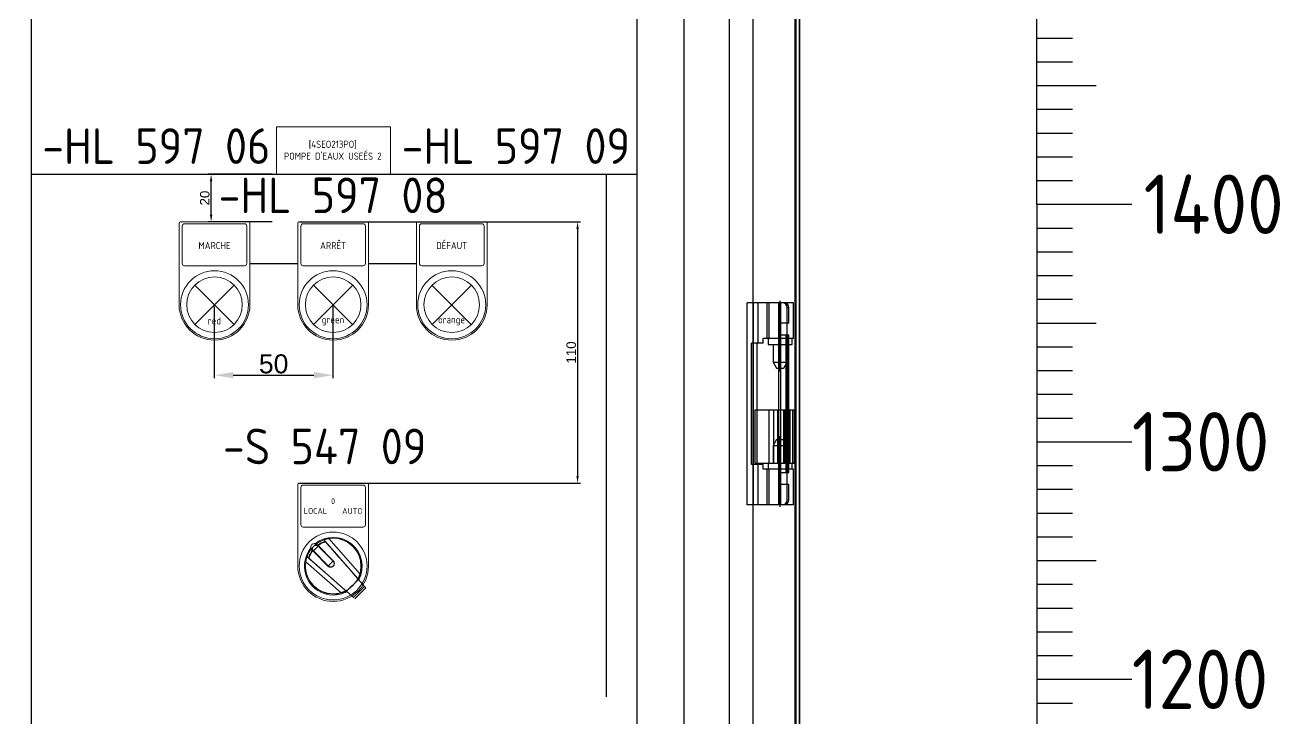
# Model space of a CAD drawing. Header units: millimetres. Extents: x 0 to 69574, y -5 to 41746.
# Drawn here: x 35236 to 35765, y 11951 to 12242 of the extents above; entities that cross this region are included whole.
import ezdxf
from ezdxf.enums import TextEntityAlignment as Align

# ---------------------------------------------------------------- set-up
doc = ezdxf.new("R2010")
doc.units = ezdxf.units.MM
doc.set_wipeout_variables(frame=1)
doc.layers.add('! NO PLOT !', color=7, linetype='Continuous', true_color=0xff75dd, plot=False)
doc.layers.add('000-PI-Oprema', color=30, linetype='Continuous', lineweight=5)
for name, color, linetype in [('000-PI-ORMAR', 2, 'Continuous'), ('000-PI_TEXT', 7, 'Continuous'), ('002-PI-Kabelska kanalica', 150, 'Continuous')]:
    doc.layers.add(name, color=color, linetype=linetype)
doc.styles.add('PI0', font='isocpeur.ttf', dxfattribs={"width": 0.9})
doc.styles.get("Standard").update_dxf_attribs({"font": 'arial.ttf'})
doc.dimstyles.new('ISO-25', dxfattribs={"dimtxt": 4, "dimasz": 3, "dimexe": 1.25, "dimexo": 0.625, "dimtad": 1, "dimtxsty": 'Standard', "dimcen": 3, "dimadec": 0, "dimazin": 0, "dimtfac": 1, "dimtmove": 0, "dimatfit": 3, "dimfxl": 1, "dimarcsym": 0})
doc.dimstyles.new('ISO-25-lb', dxfattribs={"dimtxt": 8, "dimasz": 8, "dimexe": 1.25, "dimexo": 0.625, "dimtad": 1, "dimtxsty": 'Standard', "dimcen": 5, "dimadec": 0, "dimazin": 0, "dimtfac": 1, "dimtmove": 0, "dimatfit": 3, "dimfxl": 1, "dimarcsym": 0})

# ---------------------------------------------------------------- blocks, each defined once
blk = doc.blocks.new('*D1201')
at = {"layer": '! NO PLOT !', "color": 0, "lineweight": -2, "ltscale": 0.25, "transparency": 16777216}
for p, q in [((35352.12, 12159.51), (35470.41, 12159.51)), ((35469.16, 12156.51), (35469.16, 12052.51)), ((35351.67, 12049.51), (35470.41, 12049.51))]:
    blk.add_line(p, q, dxfattribs=at)
at = {"layer": '! NO PLOT !', "color": 0, "ltscale": 0.25, "transparency": 16777216}
for points in [[(35468.66, 12156.51), (35469.66, 12156.51), (35469.16, 12159.51)], [(35468.66, 12052.51), (35469.66, 12052.51), (35469.16, 12049.51)]]:
    blk.add_solid(points, dxfattribs=at)
at = {"layer": 'Defpoints', "color": 0, "ltscale": 0.25, "transparency": 16777216}
for p in [(35351.5, 12159.51), (35351.04, 12049.51), (35469.16, 12049.51)]:
    blk.add_point(p, dxfattribs=at)
at = {"layer": '! NO PLOT !', "color": 0, "ltscale": 0.25, "transparency": 16777216, "insert": (35466.49, 12104.51), "char_height": 4, "attachment_point": 5, "rotation": 90}
blk.add_mtext('110', dxfattribs=at)
blk = doc.blocks.new('*D1202')
at = {"layer": '! NO PLOT !', "color": 0, "lineweight": -2, "ltscale": 0.25, "transparency": 16777216}
for p, q in [((35340.56, 12179.51), (35313.59, 12179.51)), ((35314.84, 12162.51), (35314.84, 12176.51)), ((35340.56, 12159.51), (35313.59, 12159.51))]:
    blk.add_line(p, q, dxfattribs=at)
at = {"layer": '! NO PLOT !', "color": 0, "ltscale": 0.25, "transparency": 16777216}
for points in [[(35314.34, 12176.51), (35315.34, 12176.51), (35314.84, 12179.51)], [(35314.34, 12162.51), (35315.34, 12162.51), (35314.84, 12159.51)]]:
    blk.add_solid(points, dxfattribs=at)
at = {"layer": 'Defpoints', "color": 0, "ltscale": 0.25, "transparency": 16777216}
for p in [(35314.84, 12179.51), (35341.19, 12179.51), (35341.19, 12159.51)]:
    blk.add_point(p, dxfattribs=at)
at = {"layer": '! NO PLOT !', "color": 0, "ltscale": 0.25, "transparency": 16777216, "insert": (35312.17, 12169.51), "char_height": 4, "attachment_point": 5, "rotation": 90}
blk.add_mtext('20', dxfattribs=at)
blk = doc.blocks.new('*D1203')
at = {"layer": '! NO PLOT !', "color": 0, "linetype": 'Continuous', "lineweight": -2, "ltscale": 0.25, "transparency": 16777216}
for p, q in [((35316.16, 12123.83), (35316.16, 12093.7)), ((35366.16, 12123.93), (35366.16, 12093.7)), ((35324.16, 12094.95), (35358.16, 12094.95))]:
    blk.add_line(p, q, dxfattribs=at)
at = {"layer": '! NO PLOT !', "color": 0, "ltscale": 0.25, "transparency": 16777216}
for points in [[(35324.16, 12096.28), (35324.16, 12093.61), (35316.16, 12094.95)], [(35358.16, 12096.28), (35358.16, 12093.61), (35366.16, 12094.95)]]:
    blk.add_solid(points, dxfattribs=at)
at = {"layer": 'Defpoints', "color": 0, "ltscale": 0.25, "transparency": 16777216}
for p in [(35316.16, 12124.46), (35366.16, 12124.56), (35366.16, 12094.95)]:
    blk.add_point(p, dxfattribs=at)
at = {"layer": '! NO PLOT !', "color": 0, "ltscale": 0.25, "transparency": 16777216, "insert": (35341.16, 12099.66), "char_height": 8, "attachment_point": 5}
blk.add_mtext('50', dxfattribs=at)
blk = doc.blocks.new('podloska')
at = {"layer": '000-PI-Oprema'}
for p, q in [((43278.7, 39063.45), (43278.7, 39097.85)), ((43279.2, 39098.35), (43308, 39098.35)), ((43280, 39080.85), (43280, 39096.55)), ((43281, 39097.55), (43306.2, 39097.55)), ((43307.2, 39080.85), (43307.2, 39096.55)), ((43308.5, 39063.45), (43308.5, 39097.85)), ((43281, 39079.85), (43306.2, 39079.85))]:
    blk.add_line(p, q, dxfattribs=at)
blk.add_circle((43293.6, 39063.45), 14.3, dxfattribs=at)
at = {"layer": '000-PI-Oprema', "ltscale": 0.25}
blk.add_circle((43293.6, 39063.45), 11.7, dxfattribs=at)
at = {"layer": '000-PI-Oprema'}
for centre, radius, start, end in [((43279.2, 39097.85), 0.5, 90, 179.9998), ((43281, 39096.55), 1, 90, 180.0001), ((43306.2, 39096.55), 1, 359.9999, 90), ((43308, 39097.85), 0.5, 0.0002, 90), ((43281, 39080.85), 1, 180, 270), ((43306.2, 39080.85), 1, 270, 0), ((43293.6, 39063.45), 14.9, 180, 0)]:
    blk.add_arc(centre, radius, start, end, dxfattribs=at)
blk = doc.blocks.new('*U1219')
at = {"layer": '002-PI-Kabelska kanalica'}
for p, q in [((-20, 369), (20, 369)), ((-20, -100), (-20, 369)), ((20, -100), (20, 369)), ((-20, -100), (20, -100))]:
    blk.add_line(p, q, dxfattribs=at)
blk = doc.blocks.new('skala_2300')
for p, q in [((0, 1400), (0, 2300)), ((0, 1470), (15, 1470)), ((0, 1460), (15, 1460)), ((0, 1450), (25, 1450)), ((0, 1440), (15, 1440)), ((0, 1430), (15, 1430)), ((0, 1420), (15, 1420)), ((0, 1410), (15, 1410)), ((0, 1400), (40, 1400)), ((0, 1400), (0, 540)), ((0, 1400), (40, 1400)), ((0, 1390), (15, 1390)), ((0, 1380), (15, 1380)), ((0, 1370), (15, 1370)), ((0, 1360), (15, 1360)), ((0, 1350), (25, 1350)), ((0, 1340), (15, 1340)), ((0, 1330), (15, 1330)), ((0, 1320), (15, 1320)), ((0, 1310), (15, 1310)), ((0, 1300), (40, 1300)), ((0, 1290), (15, 1290)), ((0, 1280), (15, 1280)), ((0, 1270), (15, 1270)), ((0, 1260), (15, 1260)), ((0, 1250), (25, 1250)), ((0, 1240), (15, 1240)), ((0, 1230), (15, 1230)), ((0, 1220), (15, 1220)), ((0, 1210), (15, 1210)), ((0, 1200), (40, 1200)), ((0, 1200), (40, 1200)), ((0, 1200), (40, 1200)), ((0, 1190), (15, 1190))]:
    blk.add_line(p, q)
at = {"style": 'PI0', "width": 0.9}
for s, p in [('1400', (44.97, 1400)), ('1300', (40, 1300)), ('1200', (40, 1200))]:
    blk.add_text(s, height=25, dxfattribs=at).set_placement(p, align=Align.MIDDLE_LEFT)

msp = doc.modelspace()

# ---------------------------------------------------------------- block references
msp.add_blockref('skala_2300', (35662.568, 10766.904))
at = {"rotation": 270}
for p in [(34910.071, 12219.404), (34910.071, 12009.404)]:
    msp.add_blockref('*U1219', p, dxfattribs=at)

# ---------------------------------------------------------------- next in the draw order: wipeouts: each hides what was drawn before it
msp.add_wipeout([(35170.583, 12761.473), (35561.071, 12761.473), (35560.583, 10778.973), (35170.571, 10776.973)]).dxf.layer = '000-PI-ORMAR'

# ---------------------------------------------------------------- next in the draw order: linework, layer by layer
at = {"layer": '! NO PLOT !'}
for p, q in [((35543.095, 10788.404), (35543.095, 12749.904)), ((35533.095, 10803.404), (35533.095, 12734.904)), ((35514.095, 10849.154), (35514.095, 12689.154)), ((35239.095, 12684.154), (35239.095, 10854.154)), ((35494.095, 12684.154), (35494.095, 10854.154))]:
    msp.add_line(p, q, dxfattribs=at)
at = {"layer": '! NO PLOT !', "ltscale": 0.25}
for p, q in [((35493.904, 12179.505), (35238.904, 12179.505)), ((35481.231, 12179.505), (35481.231, 11959.505)), ((35481.231, 12179.505), (35481.231, 11959.505)), ((35481.231, 12179.505), (35481.231, 11959.505)), ((35351.314, 12141.755), (35331.164, 12141.755)), ((35401.264, 12141.755), (35381.114, 12141.755))]:
    msp.add_line(p, q, dxfattribs=at)
at = {"layer": '000-PI-Oprema'}
for p, q in [((35307.941, 12132.828), (35324.487, 12116.282)), ((35324.587, 12132.828), (35308.041, 12116.282)), ((35357.891, 12132.828), (35374.437, 12116.282)), ((35374.537, 12132.828), (35357.991, 12116.282)), ((35407.841, 12132.828), (35424.387, 12116.282)), ((35424.487, 12132.828), (35407.941, 12116.282)), ((35359.104, 12023.838), (35359.1, 12023.842)), ((35359.116, 12023.826), (35359.104, 12023.838)), ((35359.136, 12023.805), (35359.116, 12023.826)), ((35359.166, 12023.776), (35359.136, 12023.805)), ((35366.212, 12016.588), (35359.164, 12023.637)), ((35359.204, 12023.738), (35359.166, 12023.776)), ((35359.449, 12023.493), (35359.204, 12023.738)), ((35359.534, 12023.408), (35359.449, 12023.493)), ((35359.628, 12023.314), (35359.534, 12023.408)), ((35366.588, 12016.353), (35359.628, 12023.314)), ((35359.748, 12023.336), (35359.694, 12023.389)), ((35359.775, 12023.308), (35359.748, 12023.336)), ((35359.803, 12023.28), (35359.775, 12023.308)), ((35359.892, 12023.192), (35359.803, 12023.28)), ((35359.892, 12023.192), (35360.151, 12023.376)), ((35366.265, 12016.818), (35359.892, 12023.192)), ((35360.151, 12023.376), (35360.416, 12023.553)), ((35360.416, 12023.553), (35360.687, 12023.721)), ((35360.687, 12023.721), (35360.962, 12023.882)), ((35360.962, 12023.882), (35361.243, 12024.034)), ((35361.243, 12024.034), (35361.528, 12024.177)), ((35361.528, 12024.177), (35361.817, 12024.313)), ((35361.817, 12024.313), (35362.111, 12024.439)), ((35362.111, 12024.439), (35362.409, 12024.557)), ((35362.29, 12025.593), (35362.293, 12025.594)), ((35362.294, 12025.588), (35362.29, 12025.593)), ((35362.293, 12025.594), (35362.301, 12025.597)), ((35362.306, 12025.575), (35362.294, 12025.588)), ((35362.301, 12025.597), (35362.315, 12025.602)), ((35362.326, 12025.551), (35362.306, 12025.575)), ((35362.315, 12025.602), (35362.335, 12025.609)), ((35362.355, 12025.518), (35362.326, 12025.551)), ((35362.335, 12025.609), (35362.362, 12025.618)), ((35362.393, 12025.475), (35362.355, 12025.518)), ((35362.362, 12025.618), (35362.394, 12025.63)), ((35362.44, 12025.421), (35362.393, 12025.475)), ((35362.394, 12025.63), (35362.432, 12025.643)), ((35362.409, 12024.557), (35362.71, 12024.665)), ((35362.432, 12025.643), (35362.475, 12025.658)), ((35362.497, 12025.357), (35362.44, 12025.421)), ((35362.475, 12025.658), (35362.524, 12025.674)), ((35362.563, 12025.282), (35362.497, 12025.357)), ((35362.524, 12025.674), (35362.578, 12025.693)), ((35362.638, 12025.196), (35362.563, 12025.282)), ((35362.578, 12025.693), (35362.636, 12025.712)), ((35362.636, 12025.712), (35362.699, 12025.732)), ((35362.723, 12025.099), (35362.638, 12025.196)), ((35362.699, 12025.732), (35362.766, 12025.753)), ((35362.71, 12024.665), (35363.015, 12024.765)), ((35362.817, 12024.992), (35362.723, 12025.099)), ((35362.766, 12025.753), (35362.835, 12025.775)), ((35362.831, 12024.974), (35362.803, 12025.006)), ((35376.556, 12009.336), (35362.817, 12024.992)), ((35362.86, 12024.941), (35362.831, 12024.974)), ((35362.835, 12025.775), (35362.908, 12025.797)), ((35362.889, 12024.908), (35362.86, 12024.941)), ((35362.92, 12024.873), (35362.889, 12024.908)), ((35362.908, 12025.797), (35362.985, 12025.82)), ((35362.951, 12024.838), (35362.92, 12024.873)), ((35362.982, 12024.802), (35362.951, 12024.838)), ((35363.015, 12024.765), (35362.982, 12024.802)), ((35362.985, 12025.82), (35363.066, 12025.843)), ((35363.745, 12023.933), (35363.015, 12024.765)), ((35363.066, 12025.843), (35363.151, 12025.867)), ((35363.151, 12025.867), (35363.24, 12025.891)), ((35363.24, 12025.891), (35363.333, 12025.915)), ((35363.333, 12025.915), (35363.428, 12025.94)), ((35363.428, 12025.94), (35363.526, 12025.964)), ((35363.526, 12025.964), (35363.627, 12025.987)), ((35363.627, 12025.987), (35363.729, 12026.011)), ((35363.729, 12026.011), (35363.833, 12026.033)), ((35364.475, 12023.101), (35363.745, 12023.933)), ((35363.833, 12026.033), (35363.938, 12026.055)), ((35363.938, 12026.055), (35364.043, 12026.076)), ((35364.043, 12026.076), (35364.149, 12026.096)), ((35364.149, 12026.096), (35364.254, 12026.115)), ((35364.254, 12026.115), (35364.359, 12026.133)), ((35364.359, 12026.133), (35364.462, 12026.149)), ((35377.554, 12011.231), (35364.462, 12026.149)), ((35365.205, 12022.269), (35364.475, 12023.101)), ((35365.935, 12021.437), (35365.205, 12022.269)), ((35354.765, 12016.883), (35354.787, 12016.988)), ((35354.787, 12016.988), (35354.81, 12017.091)), ((35354.81, 12017.091), (35354.833, 12017.194)), ((35354.833, 12017.194), (35354.857, 12017.294)), ((35354.857, 12017.294), (35354.881, 12017.392)), ((35354.881, 12017.392), (35354.905, 12017.488)), ((35354.905, 12017.488), (35354.929, 12017.58)), ((35354.929, 12017.58), (35354.954, 12017.669)), ((35354.954, 12017.669), (35354.978, 12017.754)), ((35354.978, 12017.754), (35355.001, 12017.836)), ((35355.001, 12017.836), (35355.024, 12017.913)), ((35355.024, 12017.913), (35355.046, 12017.985)), ((35355.046, 12017.985), (35355.067, 12018.055)), ((35355.067, 12018.055), (35355.088, 12018.121)), ((35355.088, 12018.121), (35355.109, 12018.184)), ((35355.109, 12018.184), (35355.128, 12018.243)), ((35355.128, 12018.243), (35355.146, 12018.297)), ((35355.146, 12018.297), (35355.163, 12018.345)), ((35355.163, 12018.345), (35355.178, 12018.389)), ((35355.178, 12018.389), (35355.191, 12018.427)), ((35355.191, 12018.427), (35355.202, 12018.459)), ((35355.202, 12018.459), (35355.211, 12018.485)), ((35355.211, 12018.485), (35355.219, 12018.505)), ((35355.219, 12018.505), (35355.224, 12018.519)), ((35355.224, 12018.519), (35355.227, 12018.528)), ((35355.227, 12018.528), (35355.228, 12018.531)), ((35355.232, 12018.527), (35355.228, 12018.531)), ((35355.246, 12018.515), (35355.232, 12018.527)), ((35355.269, 12018.494), (35355.246, 12018.515)), ((35355.302, 12018.465), (35355.269, 12018.494)), ((35355.345, 12018.427), (35355.302, 12018.465)), ((35355.399, 12018.38), (35355.345, 12018.427)), ((35355.464, 12018.324), (35355.399, 12018.38)), ((35355.539, 12018.258), (35355.464, 12018.324)), ((35355.625, 12018.182), (35355.539, 12018.258)), ((35355.721, 12018.098), (35355.625, 12018.182)), ((35355.829, 12018.003), (35355.721, 12018.098)), ((35355.846, 12017.989), (35355.814, 12018.017)), ((35371.484, 12004.264), (35355.829, 12018.003)), ((35355.879, 12017.961), (35355.846, 12017.989)), ((35355.913, 12017.931), (35355.879, 12017.961)), ((35355.947, 12017.901), (35355.913, 12017.931)), ((35355.983, 12017.87), (35355.947, 12017.901)), ((35356.019, 12017.838), (35355.983, 12017.87)), ((35356.056, 12017.806), (35356.019, 12017.838)), ((35356.056, 12017.806), (35356.155, 12018.11)), ((35356.888, 12017.075), (35356.056, 12017.806)), ((35356.155, 12018.11), (35356.264, 12018.411)), ((35356.264, 12018.411), (35356.381, 12018.709)), ((35356.381, 12018.709), (35356.508, 12019.003)), ((35356.508, 12019.003), (35356.643, 12019.293)), ((35356.643, 12019.293), (35356.787, 12019.578)), ((35356.787, 12019.578), (35356.939, 12019.858)), ((35357.72, 12016.346), (35356.888, 12017.075)), ((35356.939, 12019.858), (35357.099, 12020.134)), ((35356.982, 12021.717), (35356.978, 12021.721)), ((35356.995, 12021.705), (35356.982, 12021.717)), ((35357.015, 12021.684), (35356.995, 12021.705)), ((35357.044, 12021.655), (35357.015, 12021.684)), ((35357.082, 12021.617), (35357.044, 12021.655)), ((35357.13, 12021.569), (35357.082, 12021.617)), ((35357.099, 12020.134), (35357.268, 12020.404)), ((35357.186, 12021.513), (35357.13, 12021.569)), ((35364.692, 12014.149), (35357.184, 12021.657)), ((35357.252, 12021.447), (35357.186, 12021.513)), ((35357.328, 12021.372), (35357.252, 12021.447)), ((35357.268, 12020.404), (35357.444, 12020.669)), ((35357.412, 12021.287), (35357.328, 12021.372)), ((35357.507, 12021.193), (35357.412, 12021.287)), ((35357.512, 12021.045), (35357.432, 12021.126)), ((35357.444, 12020.669), (35357.629, 12020.929)), ((35364.467, 12014.232), (35357.507, 12021.193)), ((35357.541, 12021.017), (35357.512, 12021.045)), ((35357.629, 12020.929), (35357.541, 12021.017)), ((35364.003, 12014.555), (35357.629, 12020.929)), ((35366.664, 12020.606), (35365.935, 12021.437)), ((35367.394, 12019.775), (35366.664, 12020.606)), ((35368.123, 12018.943), (35367.394, 12019.775)), ((35368.853, 12018.112), (35368.123, 12018.943)), ((35370.311, 12016.45), (35368.853, 12018.112)), ((35354.671, 12016.358), (35354.688, 12016.462)), ((35369.589, 12003.267), (35354.671, 12016.358)), ((35354.688, 12016.462), (35354.705, 12016.566)), ((35354.705, 12016.566), (35354.724, 12016.671)), ((35354.724, 12016.671), (35354.744, 12016.777)), ((35354.744, 12016.777), (35354.765, 12016.883)), ((35358.551, 12015.616), (35357.72, 12016.346)), ((35359.383, 12014.886), (35358.551, 12015.616)), ((35360.215, 12014.156), (35359.383, 12014.886)), ((35361.046, 12013.427), (35360.215, 12014.156)), ((35361.877, 12012.697), (35361.046, 12013.427)), ((35362.708, 12011.968), (35361.877, 12012.697)), ((35364.37, 12010.509), (35362.708, 12011.968)), ((35364.055, 12014.505), (35364.003, 12014.555)), ((35364.109, 12014.458), (35364.055, 12014.505)), ((35364.165, 12014.413), (35364.109, 12014.458)), ((35364.223, 12014.371), (35364.165, 12014.413)), ((35364.283, 12014.332), (35364.223, 12014.371)), ((35364.344, 12014.295), (35364.283, 12014.332)), ((35364.408, 12014.261), (35364.344, 12014.295)), ((35364.472, 12014.23), (35364.408, 12014.261)), ((35364.538, 12014.201), (35364.472, 12014.23)), ((35364.606, 12014.176), (35364.538, 12014.201)), ((35364.674, 12014.154), (35364.606, 12014.176)), ((35364.743, 12014.135), (35364.674, 12014.154)), ((35364.813, 12014.119), (35364.743, 12014.135)), ((35364.884, 12014.106), (35364.813, 12014.119)), ((35364.955, 12014.096), (35364.884, 12014.106)), ((35365.026, 12014.09), (35364.955, 12014.096)), ((35365.098, 12014.087), (35365.026, 12014.09)), ((35365.17, 12014.087), (35365.098, 12014.087)), ((35365.17, 12014.087), (35365.242, 12014.09)), ((35365.242, 12014.09), (35365.313, 12014.096)), ((35365.313, 12014.096), (35365.384, 12014.106)), ((35365.384, 12014.106), (35365.455, 12014.119)), ((35365.455, 12014.119), (35365.525, 12014.135)), ((35365.525, 12014.135), (35365.594, 12014.154)), ((35365.594, 12014.154), (35365.662, 12014.176)), ((35365.662, 12014.176), (35365.73, 12014.201)), ((35365.73, 12014.201), (35365.796, 12014.23)), ((35365.796, 12014.23), (35365.86, 12014.261)), ((35365.86, 12014.261), (35365.924, 12014.295)), ((35365.924, 12014.295), (35365.985, 12014.332)), ((35365.985, 12014.332), (35366.045, 12014.371)), ((35366.045, 12014.371), (35366.103, 12014.413)), ((35366.103, 12014.413), (35366.159, 12014.458)), ((35366.159, 12014.458), (35366.214, 12014.505)), ((35366.672, 12016.129), (35366.212, 12016.588)), ((35366.214, 12014.505), (35366.265, 12014.555)), ((35366.315, 12016.766), (35366.265, 12016.818)), ((35366.265, 12014.555), (35366.315, 12014.607)), ((35366.362, 12016.712), (35366.315, 12016.766)), ((35366.315, 12014.607), (35366.362, 12014.661)), ((35366.407, 12016.656), (35366.362, 12016.712)), ((35366.362, 12014.661), (35366.407, 12014.717)), ((35366.449, 12016.598), (35366.407, 12016.656)), ((35366.407, 12014.717), (35366.449, 12014.775)), ((35366.489, 12016.538), (35366.449, 12016.598)), ((35366.449, 12014.775), (35366.489, 12014.835)), ((35366.526, 12016.476), (35366.489, 12016.538)), ((35366.489, 12014.835), (35366.526, 12014.897)), ((35366.56, 12016.413), (35366.526, 12016.476)), ((35366.526, 12014.897), (35366.56, 12014.96)), ((35366.591, 12016.348), (35366.56, 12016.413)), ((35366.56, 12014.96), (35366.591, 12015.025)), ((35366.619, 12016.282), (35366.591, 12016.348)), ((35366.591, 12015.025), (35366.619, 12015.091)), ((35366.644, 12016.215), (35366.619, 12016.282)), ((35366.619, 12015.091), (35366.644, 12015.158)), ((35366.666, 12016.147), (35366.644, 12016.215)), ((35366.644, 12015.158), (35366.666, 12015.226)), ((35366.686, 12016.077), (35366.666, 12016.147)), ((35366.666, 12015.226), (35366.686, 12015.295)), ((35366.702, 12016.007), (35366.686, 12016.077)), ((35366.686, 12015.295), (35366.702, 12015.365)), ((35366.714, 12015.937), (35366.702, 12016.007)), ((35366.702, 12015.365), (35366.714, 12015.436)), ((35366.724, 12015.866), (35366.714, 12015.937)), ((35366.714, 12015.436), (35366.724, 12015.507)), ((35366.73, 12015.794), (35366.724, 12015.866)), ((35366.724, 12015.507), (35366.73, 12015.579)), ((35366.734, 12015.722), (35366.73, 12015.794)), ((35366.73, 12015.579), (35366.734, 12015.651)), ((35366.734, 12015.651), (35366.734, 12015.722)), ((35371.04, 12015.619), (35370.311, 12016.45)), ((35371.769, 12014.789), (35371.04, 12015.619)), ((35372.498, 12013.958), (35371.769, 12014.789)), ((35373.227, 12013.128), (35372.498, 12013.958)), ((35374.684, 12011.467), (35373.227, 12013.128)), ((35365.201, 12009.78), (35364.37, 12010.509)), ((35366.032, 12009.051), (35365.201, 12009.78)), ((35366.862, 12008.322), (35366.032, 12009.051)), ((35367.693, 12007.594), (35366.862, 12008.322)), ((35370.184, 12005.408), (35367.693, 12007.594)), ((35371.844, 12003.951), (35376.869, 12008.977)), ((35371.848, 12003.946), (35376.875, 12008.973)), ((35375.413, 12010.637), (35374.684, 12011.467)), ((35376.869, 12008.977), (35375.413, 12010.637)), ((35375.729, 12010.277), (35375.73, 12010.277)), ((35376.555, 12009.335), (35376.556, 12009.336)), ((35376.875, 12008.973), (35376.556, 12009.336)), ((35379.448, 12006.04), (35376.875, 12008.973)), ((35376.889, 12009.267), (35376.892, 12009.331)), ((35376.891, 12009.205), (35376.889, 12009.267)), ((35376.899, 12009.143), (35376.891, 12009.205)), ((35376.892, 12009.331), (35376.9, 12009.396)), ((35376.912, 12009.083), (35376.899, 12009.143)), ((35376.9, 12009.396), (35376.913, 12009.461)), ((35376.93, 12009.023), (35376.912, 12009.083)), ((35376.913, 12009.461), (35376.93, 12009.528)), ((35376.93, 12009.528), (35376.951, 12009.597)), ((35376.953, 12008.964), (35376.93, 12009.023)), ((35376.951, 12009.597), (35376.976, 12009.667)), ((35376.982, 12008.905), (35376.953, 12008.964)), ((35376.976, 12009.667), (35377.005, 12009.739)), ((35377.015, 12008.846), (35376.982, 12008.905)), ((35377.005, 12009.739), (35377.037, 12009.814)), ((35377.054, 12008.786), (35377.015, 12008.846)), ((35377.037, 12009.814), (35377.11, 12009.985)), ((35377.098, 12008.726), (35377.054, 12008.786)), ((35377.146, 12008.666), (35377.098, 12008.726)), ((35377.11, 12009.985), (35377.187, 12010.172)), ((35377.197, 12008.605), (35377.146, 12008.666)), ((35377.187, 12010.172), (35377.265, 12010.372)), ((35377.265, 12010.372), (35377.343, 12010.582)), ((35377.343, 12010.582), (35377.418, 12010.798)), ((35377.418, 12010.798), (35377.488, 12011.016)), ((35377.488, 12011.016), (35377.554, 12011.231)), ((35369.589, 12003.267), (35369.726, 12003.308)), ((35369.726, 12003.308), (35369.864, 12003.351)), ((35369.864, 12003.351), (35370.003, 12003.396)), ((35370.003, 12003.396), (35370.141, 12003.443)), ((35370.141, 12003.443), (35370.277, 12003.492)), ((35371.844, 12003.951), (35370.184, 12005.408)), ((35370.277, 12003.492), (35370.411, 12003.541)), ((35370.411, 12003.541), (35370.541, 12003.591)), ((35370.541, 12003.591), (35370.666, 12003.64)), ((35370.543, 12005.091), (35370.544, 12005.092)), ((35370.666, 12003.64), (35370.786, 12003.689)), ((35370.786, 12003.689), (35370.9, 12003.737)), ((35370.9, 12003.737), (35371.006, 12003.783)), ((35371.006, 12003.783), (35371.08, 12003.815)), ((35371.08, 12003.815), (35371.153, 12003.844)), ((35371.153, 12003.844), (35371.224, 12003.869)), ((35371.224, 12003.869), (35371.293, 12003.891)), ((35371.293, 12003.891), (35371.36, 12003.908)), ((35371.36, 12003.908), (35371.426, 12003.921)), ((35371.426, 12003.921), (35371.49, 12003.928)), ((35371.484, 12004.264), (35371.485, 12004.265)), ((35371.848, 12003.946), (35371.484, 12004.264)), ((35371.49, 12003.928), (35371.553, 12003.931)), ((35371.615, 12003.929), (35371.553, 12003.931)), ((35371.677, 12003.922), (35371.615, 12003.929)), ((35371.738, 12003.909), (35371.677, 12003.922)), ((35371.798, 12003.89), (35371.738, 12003.909)), ((35371.857, 12003.867), (35371.798, 12003.89)), ((35374.78, 12001.372), (35371.848, 12003.946)), ((35371.916, 12003.838), (35371.857, 12003.867)), ((35371.975, 12003.805), (35371.916, 12003.838)), ((35372.034, 12003.766), (35371.975, 12003.805)), ((35372.094, 12003.723), (35372.034, 12003.766)), ((35372.155, 12003.675), (35372.094, 12003.723)), ((35372.215, 12003.623), (35372.155, 12003.675)), ((35374.78, 12001.372), (35379.448, 12006.04)), ((35375.403, 12000.826), (35379.995, 12005.418)), ((35379.995, 12005.418), (35379.448, 12006.04))]:
    msp.add_line(p, q, dxfattribs=at)
msp.add_lwpolyline([(35342.404, 12199.505), (35390.404, 12199.505), (35390.404, 12179.505), (35342.404, 12179.505)], close=True, dxfattribs=at)
for points in [[(35358.686, 12023.95), (35358.437, 12024.013), (35358.178, 12024.026), (35357.917, 12023.988), (35357.665, 12023.902), (35357.431, 12023.77), (35357.224, 12023.597), (35357.051, 12023.389), (35356.918, 12023.155), (35356.832, 12022.903), (35356.794, 12022.642), (35356.807, 12022.383), (35356.87, 12022.135)], [(35359.93, 12022.871), (35359.718, 12023.044), (35359.477, 12023.173), (35359.215, 12023.252), (35358.942, 12023.279), (35358.669, 12023.251), (35358.407, 12023.171), (35358.165, 12023.042), (35357.953, 12022.868), (35357.779, 12022.656), (35357.649, 12022.414), (35357.569, 12022.151), (35357.542, 12021.879), (35357.568, 12021.606), (35357.647, 12021.344), (35357.776, 12021.102), (35357.95, 12020.891)], [(35359.93, 12022.871), (35359.899, 12022.863), (35359.832, 12022.818), (35359.73, 12022.736), (35359.598, 12022.622), (35359.441, 12022.479), (35359.264, 12022.314), (35359.075, 12022.131), (35358.881, 12021.939), (35358.689, 12021.745), (35358.507, 12021.556), (35358.341, 12021.379), (35358.198, 12021.222), (35358.084, 12021.09), (35358.003, 12020.989), (35357.957, 12020.921), (35357.95, 12020.891)], [(35359.164, 12023.637), (35358.941, 12023.818), (35358.686, 12023.95)], [(35356.87, 12022.135), (35357.002, 12021.88), (35357.184, 12021.657)], [(35366.212, 12016.588), (35366.181, 12016.581), (35366.114, 12016.536), (35366.012, 12016.454), (35365.88, 12016.34), (35365.723, 12016.197), (35365.547, 12016.032), (35365.358, 12015.849), (35365.163, 12015.657), (35364.971, 12015.463), (35364.789, 12015.274), (35364.623, 12015.097), (35364.48, 12014.94), (35364.366, 12014.808), (35364.285, 12014.706), (35364.24, 12014.639), (35364.232, 12014.609)], [(35364.232, 12014.609), (35364.444, 12014.435), (35364.686, 12014.306), (35364.948, 12014.226), (35365.221, 12014.2), (35365.494, 12014.227), (35365.756, 12014.307), (35365.998, 12014.436), (35366.21, 12014.61), (35366.384, 12014.822), (35366.514, 12015.064), (35366.594, 12015.327), (35366.621, 12015.6), (35366.594, 12015.873), (35366.515, 12016.135), (35366.386, 12016.377), (35366.212, 12016.588)]]:
    msp.add_lwpolyline(points, dxfattribs=at)
for centre, radius, start, end in [((35366.28, 12014.541), 12.15, 332.06339, 129.08147), ((35366.28, 12014.541), 11.75, 109.84984, 128.23046), ((35366.28, 12014.541), 11.01, 126.64371, 127.16937), ((35366.265, 12014.555), 11.01, 108.33018, 126.64371), ((35366.28, 12014.541), 11.01, 108.33018, 108.33753), ((35366.28, 12014.541), 11.75, 343.63927, 98.89794), ((35366.28, 12014.541), 12.15, 140.91853, 270), ((35366.28, 12014.541), 11.75, 142.33437, 160.15016), ((35366.265, 12014.555), 11.01, 143.35629, 161.66982), ((35366.28, 12014.541), 11.01, 161.66247, 161.66982), ((35366.28, 12014.541), 11.75, 141.76954, 142.33437), ((35366.28, 12014.541), 11.01, 142.83063, 143.35629), ((35366.28, 12014.541), 11.75, 171.10206, 286.36073), ((35366.28, 12014.541), 12.15, 270, 297.93658)]:
    msp.add_arc(centre, radius, start, end, dxfattribs=at)
at = {"layer": '000-PI-ORMAR'}
for p, q in [((35560.595, 12759.404), (35560.595, 10778.904)), ((35561.083, 12761.404), (35561.083, 10776.904)), ((35562.583, 12761.404), (35562.583, 10776.904)), ((35562.595, 10776.904), (35562.595, 12761.404)), ((35562.595, 10776.904), (35562.595, 12761.404)), ((35540.595, 12040.404), (35540.595, 12125.404)), ((35560.038, 12125.404), (35540.595, 12125.404)), ((35543.078, 12108.404), (35543.078, 12125.404)), ((35543.283, 12040.404), (35543.283, 12125.404)), ((35545.176, 12108.404), (35545.176, 12125.404)), ((35548.938, 12125.404), (35548.938, 12110.404)), ((35549.851, 12110.404), (35549.851, 12125.404)), ((35553.959, 12040.404), (35553.959, 12125.404)), ((35554.488, 12096.554), (35554.488, 12126.254)), ((35554.488, 12110.404), (35554.488, 12125.404)), ((35554.706, 12040.404), (35554.706, 12125.404)), ((35557.466, 12123.404), (35558.113, 12123.404)), ((35557.466, 12042.404), (35557.466, 12123.404)), ((35558.113, 12116.904), (35558.113, 12123.404)), ((35560.038, 12110.404), (35560.038, 12125.404)), ((35558.113, 12116.904), (35553.959, 12116.904)), ((35557.47, 12048.904), (35557.47, 12116.904)), ((35542.35, 12057.404), (35542.35, 12108.404)), ((35547.274, 12108.404), (35542.35, 12108.404)), ((35544.812, 12057.404), (35544.812, 12108.404)), ((35560.038, 12110.404), (35547.274, 12110.404)), ((35547.274, 12108.404), (35547.274, 12110.404)), ((35549.388, 12110.404), (35549.388, 12107.904)), ((35549.388, 12107.904), (35559.588, 12107.904)), ((35551.538, 12107.904), (35551.538, 12100.415)), ((35553.959, 12111.904), (35558.194, 12111.904)), ((35557.041, 12053.904), (35557.041, 12111.904)), ((35557.438, 12100.415), (35557.438, 12107.904)), ((35557.76, 12053.904), (35557.76, 12111.904)), ((35558.194, 12053.904), (35558.194, 12111.904)), ((35559.588, 12107.904), (35559.588, 12110.404)), ((35551.538, 12100.415), (35552.988, 12097.904)), ((35551.538, 12100.415), (35557.438, 12100.415)), ((35552.988, 12097.904), (35555.988, 12097.904)), ((35555.988, 12097.904), (35557.438, 12100.415)), ((35543.795, 12080.404), (35560.595, 12080.404)), ((35543.795, 12080.404), (35543.795, 12057.904)), ((35549.745, 12080.404), (35549.745, 12057.904)), ((35551.745, 12080.404), (35551.745, 12057.904)), ((35553.416, 12080.404), (35553.416, 12057.904)), ((35553.774, 12080.404), (35553.774, 12057.904)), ((35555.916, 12080.404), (35555.916, 12057.904)), ((35556.273, 12080.404), (35556.273, 12057.904)), ((35556.634, 12080.404), (35556.634, 12057.904)), ((35557.758, 12080.404), (35557.758, 12057.904)), ((35558.513, 12080.404), (35558.513, 12057.904)), ((35558.634, 12057.904), (35558.634, 12080.404)), ((35559.637, 12080.404), (35559.637, 12057.904)), ((35560.393, 12080.404), (35560.393, 12057.904)), ((35552.988, 12067.904), (35551.538, 12065.392)), ((35551.538, 12065.392), (35557.438, 12065.392)), ((35551.538, 12065.392), (35551.538, 12057.904)), ((35552.988, 12067.904), (35555.988, 12067.904)), ((35554.488, 12039.554), (35554.488, 12069.254)), ((35557.438, 12065.392), (35555.988, 12067.904)), ((35557.438, 12057.904), (35557.438, 12065.392)), ((35547.274, 12057.404), (35542.35, 12057.404)), ((35543.078, 12040.404), (35543.078, 12057.404)), ((35543.795, 12057.904), (35560.595, 12057.904)), ((35545.176, 12040.404), (35545.176, 12057.404)), ((35547.274, 12055.404), (35547.274, 12057.404)), ((35560.038, 12055.404), (35547.274, 12055.404)), ((35548.938, 12055.404), (35548.938, 12040.404)), ((35549.388, 12057.904), (35549.388, 12055.404)), ((35549.851, 12040.404), (35549.851, 12055.404)), ((35554.488, 12040.404), (35554.488, 12055.404)), ((35559.588, 12055.404), (35559.588, 12057.904)), ((35560.038, 12040.404), (35560.038, 12055.404)), ((35553.959, 12053.904), (35558.194, 12053.904)), ((35558.113, 12048.904), (35553.959, 12048.904)), ((35558.113, 12042.404), (35558.113, 12048.904)), ((35560.038, 12040.404), (35540.595, 12040.404)), ((35557.466, 12042.404), (35558.113, 12042.404))]:
    msp.add_line(p, q, dxfattribs=at)
for centre, start_param, end_param in [((35555.534, 12123.404), 4.712389, 6.2831853), ((35556.181, 12123.404), 4.712389, 6.2831853), ((35555.534, 12042.404), 3.1415927, 4.712389), ((35556.181, 12042.404), 3.1415927, 4.712389)]:
    msp.add_ellipse(centre, major_axis=(0, 2), ratio=0.9659258, start_param=start_param, end_param=end_param, dxfattribs=at)

# ---------------------------------------------------------------- next in the draw order: block references
at = {"layer": '000-PI-Oprema'}
for p in [(-7977.332, -26938.845), (-7927.382, -26938.845), (-7877.432, -26938.845), (-7927.382, -27048.845)]:
    msp.add_blockref('podloska', p, dxfattribs=at)

# ---------------------------------------------------------------- next in the draw order: texts
at = {"layer": '! NO PLOT !', "char_height": 3, "width": 27.82747, "attachment_point": 5, "style": 'PI0'}
for s, insert in [('{\\fISOCPEUR|b0|i0|c238|p34;red}', (35316.214, 12117.852)), ('{\\fISOCPEUR|b0|i0|c238|p34;green}', (35366.164, 12117.852)), ('{\\fISOCPEUR|b0|i0|c238|p34;orange}', (35416.114, 12117.852))]:
    msp.add_mtext(s, dxfattribs=dict(at, insert=insert))
at = {"layer": '000-PI_TEXT', "style": 'PI0', "width": 0.9}
for s, p in [('-HL 597 06', (35291.731, 12191.399)), ('-HL 597 09', (35443.182, 12191.399)), ('-HL 597 08', (35366.214, 12170.698)), ('-S 547 09', (35362.667, 12064.976))]:
    msp.add_text(s, height=15, dxfattribs=at).set_placement(p, align=Align.MIDDLE)
at = {"layer": '000-PI_TEXT', "linetype": 'Continuous', "insert": (35366.061, 12189.648), "char_height": 3, "width": 58.2158, "attachment_point": 5, "style": 'PI0'}
msp.add_mtext("{\\fISOCPEUR|b0|i0|c238|p34;[4SEO213PO]\\PPOMPE D'EAUX USEÉS 2}", dxfattribs=at)
at = {"layer": '000-PI_TEXT', "attachment_point": 5, "style": 'PI0'}
for s, insert, char_height, width in [('{\\fISOCPEUR|b0|i0|c238|p34;MARCHE }', (35316.264, 12149.505), 3, 27.82747), ('{\\fISOCPEUR|b0|i0|c238|p34;ARRÊT}', (35366.214, 12149.505), 3, 27.82747), ('{\\fISOCPEUR|b0|i0|c238|p34;DÉFAUT}', (35416.164, 12149.505), 3, 27.82747), ('{\\fISOCPEUR|b0|i0|c238|p34;0}\\PLOCAL    {\\fISOCPEUR|b0|i0|c238|p34;AUTO}', (35366.214, 12039.855), 2.5, 24.5)]:
    msp.add_mtext(s, dxfattribs=dict(at, insert=insert, char_height=char_height, width=width))

# ---------------------------------------------------------------- next in the draw order: dimensions: what is measured, and where the dimension line sits
at = {"layer": '! NO PLOT !', "ltscale": 0.25}
dim = msp.add_linear_dim(base=(35314.841, 12179.505), p1=(35341.189, 12159.505), p2=(35341.189, 12179.505), angle=90, dimstyle='ISO-25', dxfattribs=at)
dim.commit()
dim.dimension.update_dxf_attribs({"geometry": '*D1202', "text_midpoint": (35312.174, 12169.505)})
dim = msp.add_linear_dim(base=(35469.157, 12049.505), p1=(35351.495, 12159.505), p2=(35351.041, 12049.505), angle=90, dimstyle='ISO-25', dxfattribs=at)
dim.commit()
dim.dimension.update_dxf_attribs({"geometry": '*D1201', "text_midpoint": (35469.157, 12104.505), "dimtype": 160})
dim = msp.add_linear_dim(base=(35366.164, 12094.947), p1=(35316.164, 12124.455), p2=(35366.164, 12124.555), dimstyle='ISO-25-lb', dxfattribs=at)
dim.commit()
dim.dimension.update_dxf_attribs({"geometry": '*D1203', "text_midpoint": (35341.164, 12099.656)})

doc.saveas('drawing.dxf')
